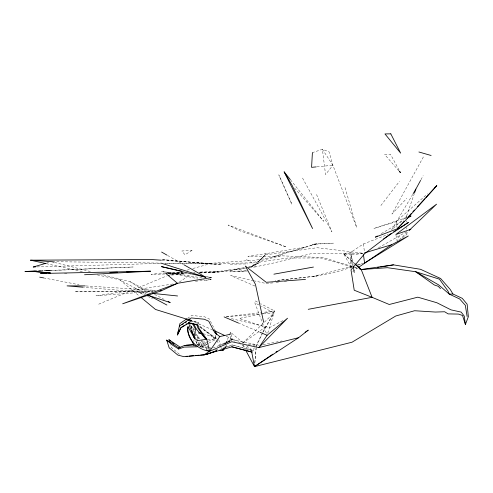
<?xml version="1.0" encoding="UTF-8"?>
<svg xmlns="http://www.w3.org/2000/svg" width="493" height="493" viewBox="0 0 493 493"><rect width="100%" height="100%" fill="white"/><g stroke="black" fill="none" stroke-linecap="round" stroke-linejoin="round"><path stroke-width="0.37" stroke-dasharray="2.46 1.85" d="M350.942 268.383L350.942 255.029L343.603 253.784L351.213 267.132M351.01 267.699L351.016 252.163L363.39 243.973L388.237 234.348M191.685 328.917L191.759 326.046L194.322 330.211M190.002 322.175L190.156 318.842L193.127 323.007M189.904 322.323L190.101 319.538M254.813 362.842L256.015 348.459M254.832 362.891L256.181 347.947M256.249 347.201L256.452 344.958L262.584 332.572M201.569 347.411L200.238 346.758L200.54 344.391L197.299 341.631M195.339 335.591L195.832 332.732M193.687 341.526L194.156 339.548M197.108 341.618L196.695 342.955L197.138 344.977L206.53 348.736M197.311 340.953L198.334 337.619L195.425 331.999M267.748 333.139L273.972 312.975L261.444 306.332M414.397 193.385L405.579 219.003M397.185 241.872L400.07 234.009M223.378 349.081L224.574 346.277M225.769 343.467L229.048 335.758M229.35 335.055L230.539 332.251L243.795 343.368M256.2 346.191L262.8 332.732M263.133 332.06L273.972 312.975L263.231 313.825M262.923 331.881L274.737 310.997L260.618 303.706M423.382 156.922L391.953 214.042L406.811 198.285M420.967 179.723L423.16 175.699M412.752 194.353L391.787 229.701L406.626 216.144L406.694 219.921M252.539 351.527L254.98 347.972M224.944 347.343L226.675 344.835M228.401 342.327L230.564 339.184L230.539 332.251L232.234 339.412L231.235 340.577M221.517 348.804L232.098 344.86L252.434 350.622L254.443 347.787M380.879 205.538L399.503 181.319M345.051 187.623L356.667 227.47L332.904 165.272L322.416 149.299L329.034 151.856L332.904 165.272L325.54 174.553L322.416 149.299L312.408 152.627M225.27 347.571L227.754 344.656M200.238 346.758L205.803 340.441M242.692 343.066L273.972 312.975M399.404 239.746L408.278 231.254M406.651 217.481L373.947 228.481L395.984 221.714L427.567 193.798M248.201 267.212L251.233 266.701L266.152 254.739L317.184 247.72L363.279 253.285L350.942 255.029L352.976 265.93M402.362 237.854L406.959 234.28L406.916 232.012M352.797 271.501L357.758 267.939M242.772 343.146L265.308 327.062L239.191 318.472L260.668 313.955M187.414 318.416L191.783 315.421L204.737 316.863L209.198 318.872L215.182 330.439M179.316 282.07L190.353 274.681M218.923 346.48L230.564 339.184L234.539 341.267M381.274 233.651L403.742 220.322M224.358 343.966L232.234 339.412L258.56 345.186M378.476 247.782L406.891 231.537M223.132 344.613L232.234 339.412M208.157 343.498L202.876 346.339L199.93 346.4M208.816 343.14L216.076 339.227L215.632 334.833M225.48 343.43L230.213 340.916L213.327 347.879M282.834 320.672L269.517 327.642L230.798 318.49M248.189 267.138L251.196 266.701L261.074 261.746L288.115 257.975L321.097 258.005L351.731 266.805M363.279 253.285L311.878 253.488L273.609 262.991L255.38 266.886L251.196 266.701L261.099 261.746M207.719 341.581L202.37 344.102L196.263 344.508M208.391 341.267L215.749 337.804L215.521 334.858M196.935 338.235L198.334 337.619M98.686 304.187L166.505 276.018M251.233 266.701L255.442 265.049L266.208 253.599L306.726 246.833L317.27 243.69L333.28 243.141L311.995 244.362L317.27 243.69L273.707 256.588L247.942 256.335L266.208 253.599L255.442 265.049L245.508 259.035M223.804 348.181L232.351 345.106M351.595 267.188L335.012 272.493L313.332 276.481L277.608 280.363M358.091 265.117L361.696 263.965M273.707 256.588L306.726 246.833M46.441 263.163L48.653 262.516M186.779 273.615L167.916 275.433L179.631 272.185M186.976 270.152L189.885 269.338M192.831 268.531L211.854 263.25L255.744 260.107L280.967 255.787L323.285 257.592L353.82 267.003M352.698 266.158L313.332 276.481L317.178 275.932L275.328 280.603M357.154 264.988L363.84 263.231M280.967 255.787L251.547 262.855L212.668 263.626L164.884 263.151M192.769 329.959L194.883 329.46M167.916 275.433L173.345 274.207L184.579 273.529M343.652 253.784L354.418 263.435L343.603 253.784L351.016 252.163L353.167 265.702M261.407 313.801L274.737 310.997L262.64 312.408M263.089 344.613L281.947 340.946M199.579 272.906L216.772 272.574L244.491 267.853M172.864 284.005L96.018 295.825L153.021 291.388M209.741 279.223L211.25 279.476L205.791 280.289L203.529 279.827M245.526 268.321L225.061 271.298L211.331 272.5L244.429 267.687M249.316 267.773L255.38 266.886M226.361 316.642L261.888 312.494M195.468 281.263L211.25 279.476M316.907 166.825L332.904 165.272M272.943 282.877L266.146 283.524L254.333 280.874M275.969 282.594L279.747 282.236M284.282 281.805L286.55 281.589M247.671 270.965L229.867 271.859L246.161 271.101M226.416 316.728L262.467 313.881M196.867 344.638L200.54 344.391L207.824 348.274M38.423 271.058L40.672 270.934M38.546 271.107L40.857 271.002M50.847 270.571L133.11 266.984L51.149 270.386M153.138 291.098L137.325 291.788L83.902 287.29M38.417 270.916L40.697 270.823M164.779 273.997L151.104 274.459L158.9 273.184L165.063 273.017M168.575 273.874L184.524 273.338M199.714 272.832L218.473 271.366L198.932 272.093M182.558 272.857L168.323 273.245M36.993 266.904L161.051 263.385M164.878 263.28L211.867 263.25M64.472 273.707L67.541 273.621M168.138 272.931L182.767 272.53M193.546 272.241L195.086 272.198M168.544 273.134L182.299 272.765M207.621 339.424L216.076 339.227L215.749 337.804L198.309 325.836M199.542 272.906L216.735 272.574M230.237 264.18L247.837 263.903M155.24 290.815L74.622 291.825L137.288 291.788L143.494 294.567M168.526 273.196L185.226 273.085M52.369 261.672L161.057 263.102M85.911 285.946L155.32 290.352M162.092 260.242L212.668 263.626M248.17 344.169L256.452 344.958M147.962 292.891L137.325 291.788L145.361 294.426M215.361 349.519L218.331 349.907M189.589 320.493L198.334 322.484L199.72 326.027L216.076 339.227L199.536 326.76M246.155 270.749L236.301 269.363L240.134 271.637M202.179 277.978L161.365 271.236L197.508 278.6M43.513 277.892L79.046 284.732M253.229 345.587L255.46 346.037M206.105 276.474L209.827 277.294M46.268 263.65L83.027 271.748M97.275 274.891L119.781 279.845L146.045 293.89M253.593 280.708L230.706 275.575L255.374 286.217M189.515 320.401L198.334 322.484M197.138 344.977L202.876 346.339L208.138 348.964M54.563 262.418L91.55 271.84M103.364 274.854L130.004 281.639L150.445 292.281M232.098 344.86L252.434 350.622L240.504 344.385M354.627 267.644L360.463 269.32M354.547 267.231L358.183 268.346M203.116 333.638L215.749 337.804M190.754 320.413L212.212 329.7M238.199 322.933L259.336 331.98M147.623 296.416L152.448 298.573M226.133 336.164L240.054 342.629M255.238 300.927L257.931 302.314M154.537 294.407L164.077 299.374M258.807 304.927L254.85 302.831L266.553 333.884M209.001 347.627L202.37 344.102L198.802 341.39M209.661 347.984L211.651 349.038M167.565 255.454L183.408 264.482M129.986 281.639L148.128 293.138M203.061 347.368L199.856 345.051L196.658 341.298M119.781 279.845L139.704 296.361M246.673 345.784L252.434 350.622M179.421 354.251L171.416 347.516L170.529 344.693M201.452 340.176L207.115 345.1M209.383 347.072L210.517 348.052M199.782 338.697L195.894 334.223M198.852 338.845L195.499 334.957M201.033 340.86L207.615 347.214M294.543 188.067L323.673 221.258L290.815 180.21M398.936 170.911L384.694 154.525L390.536 154.358L399.312 170.578M189.867 320.21L191.697 322.57M194.125 331.82L192.794 330.014L189.848 323.02M216.821 340.478L219.804 345.482M220.174 346.104L221.665 348.606M302.542 178.047L331.918 231.809L316.284 193.854M242.87 344.952L245.415 349.691M195.764 341.057L196.695 342.955L195.727 340.922M218.713 339.745L220.611 344.755M190.347 324.801L191.161 327.383M197.286 322.342L197.693 323.741M195.37 337.015L195.832 339.129M395.984 221.714L397.34 228.752M395.965 235.26L396.914 240.405M363.39 243.973L364.697 253.599M406.713 220.673L406.737 222.189M406.836 227.476L406.861 228.986M191.759 326.046L191.783 328.905M192.017 250.389L184.937 254.832L181.917 250.974L192.017 250.389M202.161 272.235L199.141 272.327L202.161 272.235M221.067 264.833L170.868 260.624L161.519 259.447L221.067 264.833M285.718 246.74L239.968 230.823L228.142 225.024L285.718 246.74M291.813 204.12L278.828 174.849L291.813 204.12"/><path stroke-width="0.74" d="M188.881 322.354C188.955 328.215 193.755 332.886 194.476 338.617M193.928 344.835L184.376 345.476L178.811 347.922L166.677 340.115L169.191 347.867L177.856 355.071L183.938 356.685L203.862 354.923L209.556 351.33L206.814 339.289L197.403 340.595L194.464 338.229L187.993 326.643C186.397 333.712 191.943 339.178 193.823 345.501L195.961 345.92M187.993 326.643C186.114 339.27 197.792 349.66 209.556 351.33L231.759 341.729L258.856 347.59L298.561 337.711L308.285 330.125L305.118 332.27M312.408 152.627L311.576 167.343L316.142 166.899M254.622 365.116L254.499 366.632L352.014 342.216L395.737 316.007L414.588 310.738L435.344 312.051L444.637 311.755L448.137 313.893L458.515 314.09L462.533 315.489L465.404 324.486L468.35 316.685L467.13 304.187L462.237 298.327L452.907 293.982L449.32 294.148L438.671 284.905L415.667 271.729L387.436 267.693L361.209 269.529L354.948 263.946L361.209 269.529L372.098 297.322L389.254 304.489L417.787 297.174L436.89 302.751L451.046 309.875L461.165 312.1L464.27 316.118L465.404 324.486M166.677 340.115L172.205 344.921L178.669 349.032L178.811 347.922M194.094 336.485L195.585 329.287L192.615 323.747M198.365 332.929L201.175 333.601L205.47 338.58L206.814 339.289L199.184 328.677L197.798 325.09L188.979 323.032L181.005 327.728L177.431 334.993L179.933 323.55L186.792 318.842M414.644 192.671L415.858 189.115L420.603 180.395M223.378 349.081L222.781 350.48L219.816 350.098M177.431 334.993L180.882 327.66L184.641 325.189M178.583 331.086L177.955 332.411L178.608 331.086M413.14 193.7L415.858 189.115M267.083 335.295L258.856 347.59L287.524 318.231L267.083 335.295L260.039 332.282M224.081 348.6L222.781 350.48L224.272 348.736M230.126 334.297L219.786 336.559L209.556 351.33L206.228 349.697M434.456 187.71L436.755 185.682L407.126 218.658L397.34 228.752L375.327 237.176L377.305 235.999M397.34 228.752L404.081 221.382M408.229 216.846L411.341 213.451M412.9 211.75L414.453 210.049M417.565 206.647L424.824 198.716M425.866 197.582L436.755 185.682M200.626 355.065L205.994 354.59L207.023 353.58M409.387 230.188L436.564 204.17L395.83 234.526L410.854 229.27L409.535 230.021M391.183 233.429L364.697 253.599L351.01 269.917L354.233 290.229L372.098 297.322L308.248 309.314M358.38 267.489L391.658 244.725L408.309 235.987L364.58 263.04L363.477 254.789M179.403 326.144L191.272 317.923L204.256 319.224L208.73 321.19L214.732 332.652L219.786 336.559M272.845 354.177L254.499 366.632L245.779 350.369M276.012 352.027L277.276 351.17M383.634 238.883L408.45 222.429L396.914 229.726M185.892 324.369L187.149 323.544M298.561 337.711L254.499 366.632L251.738 352.07L231.704 346.807M182.022 324.714L183.273 323.919M185.146 322.718L186.391 321.923M393.71 231.753L395.632 230.539M216.581 350.646L205.994 354.59L207.288 353.777L205.994 354.59L216.68 350.745M205.994 354.59L207.214 353.857M407.045 218.368L411.014 216.014L408.105 216.994M205.217 354.208L203.862 354.923L232 346.813L252.133 352.119L251.738 352.07M167.817 273.202L165.543 273.214L177.468 283.302L122.677 303.78L161.421 290.741L177.468 283.302L211.312 277.621L209.827 277.294M184.961 345.772L186.336 345.162L193.971 344.656M178.669 349.032L184.166 347.084L197.175 346.819M364.734 252.847L391.658 244.725M45.701 263.373L33.167 267.015L35.459 266.947M273.905 274.176L313.443 267.058M377.601 267.514L379.111 267.261M380.621 267.009L393.445 264.858L420.535 269.301L440.606 278.502L450.288 289.539L452.907 293.982M361.209 269.529L393.445 264.858M186.058 356.353L187.593 356.217M189.127 356.082L193.724 355.675M195.259 355.539L199.092 355.2M305.494 279.42L266.202 282.298L245.317 266.029L255.442 284.319L263.669 322.305M36.957 270.977L24.958 271.477L35.422 271.212M46.669 270.62L50.415 270.417L44.438 270.669M84.543 274.749L150.519 271.193L40.574 273.486L46.515 273.584M50.68 272.962L32.396 271.372L35.471 271.236M159.911 290.802L161.421 290.741M41.443 270.793L42.94 270.731M109.797 272.382L117.482 272.161M126.701 271.889L141.3 271.464M143.605 271.396L150.519 271.193M45.522 263.484L30.517 260.181L151.363 259.521L161.328 260.193M85.147 285.897L67.06 285.878L83.144 287.228M32.396 271.372L49.984 272.857M30.517 260.181L51.611 261.66L53.829 262.227M152.516 293.366L177.585 295.973M39.736 277.165L43.513 277.892M201.662 333.243L199.406 332.769L196.448 329.151L193.552 323.599M177.079 270.078L161.451 266.633L205.864 277.276L184.074 264.858M178.565 270.404L181.547 271.058M196.128 324.419L188.4 322.724L188.979 323.032M418.908 151.992L431.116 155.492M189.287 319.957L155.529 309.475L140.875 297.334M161.143 263.157L205.864 277.276M147.555 295.141L170.208 302.566L168.168 301.506M224.112 316.907L238.199 322.933M212.908 330.02L224.74 335.517M197.798 325.09L196.83 324.573L197.872 327.981L205.47 338.58M148.066 294.968L166.924 305.05M161.618 252.065L166.905 255.078M180.191 347.201L168.982 339.745L169.869 342.573M168.982 339.745L170.683 341.181M171.817 342.142L174.078 344.059M440.471 288.639L438.289 286.31L434.327 284.972L415.667 271.729L439.423 279.155L447.934 290.969L449.32 294.148L459.686 298.98L465.349 305.321L467.117 316.512M399.422 171.478L400.408 172.605L399.675 171.256M284.147 171.884L292.035 185.208L312.574 228.573L284.147 171.884L290.34 179.618M194.113 337.532L191.629 331.074M192.905 334.451L191.802 331.764L191.789 330.335M215.453 331.154L216.809 334.735M353.284 266.454L354.239 272.475M215.238 331.173L215.41 333.385M188.948 319.033L188.924 320.364L188.948 319.033M390.795 133.837L384.959 133.936L400.643 153.12L390.795 133.837"/></g></svg>
